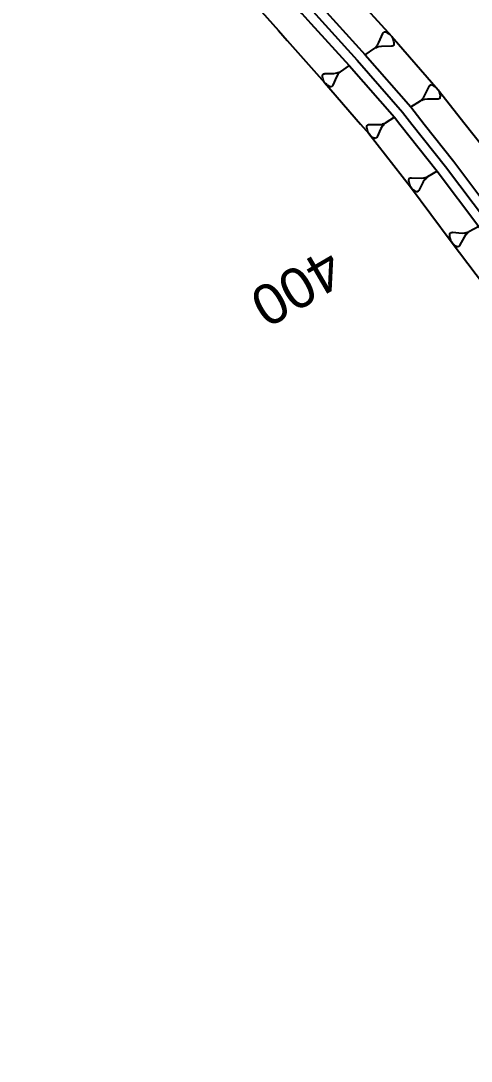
# Model space of a CAD drawing. Extents: x 386889 to 386983, y 803309 to 803473.
# Drawn here: x 386900 to 386927.9, y 803341.8 to 803406.4 of the extents above; entities that cross this region are included whole.
import ezdxf
from ezdxf.enums import TextEntityAlignment as Align

# ---------------------------------------------------------------- set-up
doc = ezdxf.new("R2010")
doc.units = 0
doc.layers.get('0').update_dxf_attribs({"linetype": 'CONTINUOUS'})
doc.styles.add('ARIAL', font='ARIAL.FON')

msp = doc.modelspace()

# ---------------------------------------------------------------- linework, layer by layer
at = {"color": 7}
for p, q in [((386922.2016, 803405.0547), (386922.4422, 803405.6174)), ((386922.4422, 803405.6174), (386922.4647, 803405.6576)), ((386922.4647, 803405.6576), (386922.5043, 803405.7095)), ((386922.5043, 803405.7095), (386922.5213, 803405.7211)), ((386922.5213, 803405.7211), (386922.567, 803405.7272)), ((386922.567, 803405.7272), (386922.5956, 803405.7218)), ((386922.5956, 803405.7218), (386922.6243, 803405.7163)), ((386922.6243, 803405.7163), (386922.6932, 803405.6884)), ((386922.6932, 803405.6884), (386922.7853, 803405.6263)), ((386922.7853, 803405.6263), (386922.8371, 803405.5868)), ((386922.8371, 803405.5868), (386922.9005, 803405.5302)), ((386922.9005, 803405.5302), (386922.9988, 803405.4225)), ((386922.9988, 803405.4225), (386923.0629, 803405.2915)), ((386921.9418, 803404.7034), (386921.9984, 803404.7668)), ((386921.9984, 803404.7668), (386922.055, 803404.8303)), ((386922.1014, 803404.7621), (386922.0216, 803404.7327)), ((386922.055, 803404.8303), (386922.1116, 803404.8937)), ((386922.1812, 803404.7914), (386922.1014, 803404.7621)), ((386922.1116, 803404.8937), (386922.2016, 803405.0547)), ((386922.364, 803404.816), (386922.1812, 803404.7914)), ((386922.9757, 803404.8332), (386922.364, 803404.816)), ((386923.0214, 803404.8394), (386922.9757, 803404.8332)), ((386923.0842, 803404.8571), (386923.0214, 803404.8394)), ((386923.0629, 803405.2915), (386923.0923, 803405.2118)), ((386923.1012, 803404.8687), (386923.0842, 803404.8571)), ((386923.0923, 803405.2118), (386923.11, 803405.149)), ((386923.1237, 803404.909), (386923.1012, 803404.8687)), ((386923.11, 803405.149), (386923.1339, 803405.0406)), ((386923.1292, 803404.9376), (386923.1237, 803404.909)), ((386923.1346, 803404.9663), (386923.1292, 803404.9376)), ((386923.1339, 803405.0406), (386923.1346, 803404.9663)), ((386921.3452, 803404.2975), (386921.9418, 803404.7034)), ((386922.0216, 803404.7327), (386921.9418, 803404.7034)), ((386920.353, 803403.6225), (386919.8032, 803403.2484)), ((386918.7042, 803403.0062), (386918.7092, 803403.0326)), ((386918.7048, 803402.9377), (386918.7042, 803403.0062)), ((386918.7268, 803402.8378), (386918.7048, 803402.9377)), ((386918.7092, 803403.0326), (386918.7142, 803403.059)), ((386918.7142, 803403.059), (386918.7349, 803403.0961)), ((386918.7432, 803402.78), (386918.7268, 803402.8378)), ((386918.7349, 803403.0961), (386918.7506, 803403.1068)), ((386918.7506, 803403.1068), (386918.8084, 803403.1231)), ((386918.8084, 803403.1231), (386918.8506, 803403.1288)), ((386918.8506, 803403.1288), (386919.4143, 803403.1446)), ((386919.5639, 803402.9247), (386919.3422, 803402.4062)), ((386919.4143, 803403.1446), (386919.5827, 803403.1673)), ((386919.6468, 803403.0731), (386919.5639, 803402.9247)), ((386919.5827, 803403.1673), (386919.6562, 803403.1943)), ((386919.6989, 803403.1315), (386919.6468, 803403.0731)), ((386919.6562, 803403.1943), (386919.7297, 803403.2214)), ((386919.7511, 803403.19), (386919.6989, 803403.1315)), ((386919.7297, 803403.2214), (386919.8032, 803403.2484)), ((386919.8032, 803403.2484), (386919.7511, 803403.19)), ((386918.7702, 803402.7065), (386918.7432, 803402.78)), ((386918.8293, 803402.5858), (386918.7702, 803402.7065)), ((386918.9198, 803402.4865), (386918.8293, 803402.5858)), ((386918.9783, 803402.4344), (386918.9198, 803402.4865)), ((386919.0261, 803402.398), (386918.9783, 803402.4344)), ((386919.1109, 803402.3408), (386919.0261, 803402.398)), ((386919.1744, 803402.315), (386919.1109, 803402.3408)), ((386919.2008, 803402.31), (386919.1744, 803402.315)), ((386919.2272, 803402.305), (386919.2008, 803402.31)), ((386919.2693, 803402.3107), (386919.2272, 803402.305)), ((386919.285, 803402.3214), (386919.2693, 803402.3107)), ((386919.3214, 803402.3691), (386919.285, 803402.3214)), ((386919.3422, 803402.4062), (386919.3214, 803402.3691)), ((386925.0559, 803401.7831), (386925.3157, 803402.3372)), ((386925.3157, 803402.3372), (386925.3396, 803402.3767)), ((386925.3396, 803402.3767), (386925.3809, 803402.4271)), ((386925.3809, 803402.4271), (386925.3984, 803402.4381)), ((386925.3984, 803402.4381), (386925.4442, 803402.4427)), ((386925.4442, 803402.4427), (386925.4727, 803402.4363)), ((386925.4727, 803402.4363), (386925.5011, 803402.4298)), ((386925.5011, 803402.4298), (386925.569, 803402.3995)), ((386925.569, 803402.3995), (386925.6589, 803402.3343)), ((386925.6589, 803402.3343), (386925.7093, 803402.293)), ((386925.7093, 803402.293), (386925.7708, 803402.2343)), ((386925.7708, 803402.2343), (386925.8652, 803402.1232)), ((386924.8429, 803401.5025), (386924.9016, 803401.5639)), ((386924.9016, 803401.5639), (386924.9604, 803401.6254)), ((386925.0264, 803401.5207), (386924.9457, 803401.4942)), ((386924.9604, 803401.6254), (386925.0559, 803401.7831)), ((386925.2099, 803401.539), (386925.0264, 803401.5207)), ((386925.8219, 803401.5351), (386925.2099, 803401.539)), ((386925.8678, 803401.5397), (386925.8219, 803401.5351)), ((386925.8652, 803402.1232), (386925.9248, 803401.9902)), ((386925.9311, 803401.5553), (386925.8678, 803401.5397)), ((386925.9248, 803401.9902), (386925.9514, 803401.9094)), ((386925.9485, 803401.5663), (386925.9311, 803401.5553)), ((386925.9724, 803401.6057), (386925.9485, 803401.5663)), ((386925.9514, 803401.9094), (386925.967, 803401.8461)), ((386925.967, 803401.8461), (386925.9871, 803401.7369)), ((386925.9788, 803401.6341), (386925.9724, 803401.6057)), ((386925.9853, 803401.6626), (386925.9788, 803401.6341)), ((386925.9871, 803401.7369), (386925.9853, 803401.6626)), ((386924.1738, 803401.0559), (386924.7841, 803401.441)), ((386924.7841, 803401.441), (386924.8429, 803401.5025)), ((386924.8649, 803401.4676), (386924.7841, 803401.441)), ((386924.9457, 803401.4942), (386924.8649, 803401.4676)), ((386923.159, 803400.4155), (386922.5843, 803400.0528)), ((386921.4513, 803399.7742), (386921.4531, 803399.8441)), ((386921.4703, 803399.6713), (386921.4513, 803399.7742)), ((386921.4531, 803399.8441), (386921.4591, 803399.8709)), ((386921.4591, 803399.8709), (386921.4652, 803399.8977)), ((386921.4652, 803399.8977), (386921.4877, 803399.9349)), ((386921.485, 803399.6117), (386921.4703, 803399.6713)), ((386921.51, 803399.5356), (386921.485, 803399.6117)), ((386921.4877, 803399.9349), (386921.5041, 803399.9452)), ((386921.5041, 803399.9452), (386921.5637, 803399.9599)), ((386921.5637, 803399.9599), (386921.6069, 803399.9642)), ((386921.6069, 803399.9642), (386922.1833, 803399.9605)), ((386922.3284, 803399.7306), (386922.0836, 803399.2088)), ((386922.1833, 803399.9605), (386922.3561, 803399.9777)), ((386922.4183, 803399.8792), (386922.3284, 803399.7306)), ((386922.3561, 803399.9777), (386922.4238, 803400)), ((386922.4736, 803399.9371), (386922.4183, 803399.8792)), ((386922.4238, 803400), (386922.4322, 803400.0028)), ((386922.4322, 803400.0028), (386922.5082, 803400.0278)), ((386922.5289, 803399.9949), (386922.4736, 803399.9371)), ((386922.5082, 803400.0278), (386922.5843, 803400.0528)), ((386922.5338, 803400), (386922.5289, 803399.9949)), ((386922.5843, 803400.0528), (386922.5338, 803400)), ((386921.5661, 803399.4103), (386921.51, 803399.5356)), ((386921.6551, 803399.3057), (386921.5661, 803399.4103)), ((386921.7129, 803399.2504), (386921.6551, 803399.3057)), ((386921.7604, 803399.2115), (386921.7129, 803399.2504)), ((386921.8451, 803399.1501), (386921.7604, 803399.2115)), ((386921.909, 803399.1216), (386921.8451, 803399.1501)), ((386921.9358, 803399.1155), (386921.909, 803399.1216)), ((386921.9626, 803399.1095), (386921.9358, 803399.1155)), ((386922.0058, 803399.1138), (386921.9626, 803399.1095)), ((386922.0222, 803399.1241), (386922.0058, 803399.1138)), ((386922.0611, 803399.1716), (386922.0222, 803399.1241)), ((386922.0836, 803399.2088), (386922.0611, 803399.1716)), ((386925.8159, 803397.0687), (386925.2195, 803396.7205)), ((386924.0593, 803396.4772), (386924.0636, 803396.5482)), ((386924.075, 803396.3721), (386924.0593, 803396.4772)), ((386924.0636, 803396.5482), (386924.0707, 803396.5752)), ((386924.0707, 803396.5752), (386924.0778, 803396.6022)), ((386924.0878, 803396.3111), (386924.075, 803396.3721)), ((386924.0778, 803396.6022), (386924.1019, 803396.6391)), ((386924.1019, 803396.6391), (386924.1189, 803396.6491)), ((386924.1189, 803396.6491), (386924.18, 803396.6619)), ((386924.18, 803396.6619), (386924.224, 803396.6647)), ((386924.224, 803396.6647), (386924.8091, 803396.6408)), ((386924.9484, 803396.4023), (386924.6816, 803395.881)), ((386924.8091, 803396.6408), (386924.9852, 803396.6522)), ((386925.0449, 803396.55), (386924.9484, 803396.4023)), ((386924.9852, 803396.6522), (386925.0633, 803396.675)), ((386925.1031, 803396.6068), (386925.0449, 803396.55)), ((386925.0633, 803396.675), (386925.1414, 803396.6977)), ((386925.1613, 803396.6637), (386925.1031, 803396.6068)), ((386925.1414, 803396.6977), (386925.2195, 803396.7205)), ((386925.2195, 803396.7205), (386925.1613, 803396.6637)), ((386924.1106, 803396.233), (386924.0878, 803396.3111)), ((386924.1632, 803396.1038), (386924.1106, 803396.233)), ((386924.2498, 803395.9944), (386924.1632, 803396.1038)), ((386924.3067, 803395.9362), (386924.2498, 803395.9944)), ((386924.3535, 803395.8951), (386924.3067, 803395.9362)), ((386924.4373, 803395.8298), (386924.3535, 803395.8951)), ((386924.5013, 803395.7985), (386924.4373, 803395.8298)), ((386924.5282, 803395.7915), (386924.5013, 803395.7985)), ((386924.5552, 803395.7844), (386924.5282, 803395.7915)), ((386924.5993, 803395.7872), (386924.5552, 803395.7844)), ((386924.6163, 803395.7972), (386924.5993, 803395.7872)), ((386924.6575, 803395.844), (386924.6163, 803395.7972)), ((386924.6816, 803395.881), (386924.6575, 803395.844)), ((386926.5867, 803393.0917), (386926.5935, 803393.1638)), ((386926.5935, 803393.1638), (386926.6016, 803393.191)), ((386926.6016, 803393.191), (386926.6098, 803393.2181)), ((386926.6098, 803393.2181), (386926.6356, 803393.2548)), ((386926.6356, 803393.2548), (386926.6533, 803393.2644)), ((386926.6533, 803393.2644), (386926.7158, 803393.2752)), ((386926.7158, 803393.2752), (386926.7607, 803393.2766)), ((386926.7607, 803393.2766), (386927.3546, 803393.2317)), ((386927.3546, 803393.2317), (386927.5341, 803393.2372)), ((386927.5911, 803393.1312), (386927.4878, 803392.9844)), ((386927.5341, 803393.2372), (386927.6142, 803393.2576)), ((386927.6523, 803393.1869), (386927.5911, 803393.1312)), ((386927.6142, 803393.2576), (386927.6944, 803393.278)), ((386927.7135, 803393.2426), (386927.6523, 803393.1869)), ((386927.6944, 803393.278), (386927.7746, 803393.2984)), ((386927.7746, 803393.2984), (386927.7135, 803393.2426)), ((386928.3931, 803393.6314), (386927.7746, 803393.2984)), ((386926.5989, 803392.9844), (386926.5867, 803393.0917)), ((386926.6098, 803392.9218), (386926.5989, 803392.9844)), ((386926.6302, 803392.8416), (386926.6098, 803392.9218)), ((386926.6791, 803392.7084), (386926.6302, 803392.8416)), ((386926.7634, 803392.5943), (386926.6791, 803392.7084)), ((386926.8191, 803392.5331), (386926.7634, 803392.5943)), ((386926.8653, 803392.4896), (386926.8191, 803392.5331)), ((386926.9482, 803392.4203), (386926.8653, 803392.4896)), ((386927.4878, 803392.9844), (386927.1983, 803392.4638)), ((386927.0121, 803392.3863), (386926.9482, 803392.4203)), ((386927.0393, 803392.3782), (386927.0121, 803392.3863)), ((386927.0665, 803392.37), (386927.0393, 803392.3782)), ((386927.1114, 803392.3714), (386927.0665, 803392.37)), ((386927.129, 803392.3809), (386927.1114, 803392.3714)), ((386927.1725, 803392.4271), (386927.129, 803392.3809)), ((386927.1983, 803392.4638), (386927.1725, 803392.4271))]:
    msp.add_line(p, q, dxfattribs=at)
at = {"color": 7, "linetype": 'CONTINUOUS'}
for points in [[(386900, 803429.4936), (386902.239, 803426.7331), (386905.4196, 803422.8628), (386908.6261, 803419.0112), (386911.8588, 803415.1785), (386915.1174, 803411.3647), (386918.4021, 803407.5697), (386918.9527, 803406.9383), (386921.3452, 803404.2975), (386924.1738, 803401.0559), (386925.01, 803400)], [(386900, 803428.5426), (386901.7528, 803426.3815), (386904.9334, 803422.5111), (386908.14, 803418.6596), (386911.3726, 803414.8269), (386914.6313, 803411.0131), (386917.916, 803407.2181), (386918.4665, 803406.5867), (386920.8491, 803403.96), (386923.6664, 803400.7357), (386924.2497, 803400)], [(386903.8596, 803427.9052), (386907.0401, 803424.0348), (386910.2467, 803420.1833), (386913.4794, 803416.3506), (386916.738, 803412.5367), (386920.0227, 803408.7417), (386920.5733, 803408.1104), (386922.9988, 803405.4225), (386925.8652, 803402.1232), (386927.5399, 803400)], [(386900, 803423.1559), (386902.3978, 803420.6773), (386905.6774, 803416.8787), (386909.146, 803413.2166), (386912.63, 803409.5658), (386915.9714, 803405.8117), (386916.5139, 803405.1746), (386918.8293, 803402.5858), (386921.0579, 803400)], [(386921.0579, 803400), (386921.5661, 803399.4103), (386924.1632, 803396.1038), (386926.6791, 803392.7084), (386929.2613, 803389.2993)], [(386924.2497, 803400), (386926.334, 803397.3712), (386928.9213, 803393.9158), (386931.4258, 803390.3703), (386933.8446, 803386.7351), (386936.1749, 803383.0109), (386938.414, 803379.1986), (386939.0043, 803378.151), (386940.5507, 803375.2962), (386942.56, 803371.2991), (386944.437, 803367.2113), (386946.172, 803363.0357), (386946.2764, 803362.7546), (386947.6554, 803358.758), (386948.5927, 803355.7657), (386949.029, 803354.2659), (386949.9671, 803349.3525), (386950.8497, 803344.4303), (386951.6767, 803339.499), (386953.3793, 803334.7089), (386954.9601, 803329.8992), (386956.4174, 803325.0696)], [(386925.01, 803400), (386926.8522, 803397.6737), (386929.4496, 803394.2003), (386931.9635, 803390.6364), (386934.3912, 803386.9825), (386936.7298, 803383.2393), (386938.9764, 803379.4077), (386939.5686, 803378.3549), (386941.1199, 803375.4858), (386943.1355, 803371.469), (386945.018, 803367.3612), (386946.7578, 803363.1655), (386946.8624, 803362.8831), (386948.2453, 803358.8676), (386949.185, 803355.8612), (386949.6214, 803354.3614), (386950.5595, 803349.448), (386951.442, 803344.5258), (386952.2691, 803339.5945), (386953.9717, 803334.8044), (386955.5524, 803329.9947), (386957.0098, 803325.1651)], [(386927.5399, 803400), (386928.5794, 803398.6821), (386931.2105, 803395.1485), (386933.7561, 803391.5233), (386936.2133, 803387.8071), (386938.5792, 803384.0007), (386940.851, 803380.1048), (386941.4496, 803379.0344), (386943.0174, 803376.1179), (386945.0537, 803372.0353), (386946.9546, 803367.861), (386948.7104, 803363.5983), (386948.816, 803363.3114), (386950.2117, 803359.2327), (386951.1595, 803356.1795), (386951.5959, 803354.6796), (386953.3211, 803349.8932), (386954.9909, 803345.0978), (386956.6051, 803340.2935)]]:
    msp.add_lwpolyline(points, dxfattribs=at)
at = {"color": 1, "linetype": 'CONTINUOUS'}
for points in [[(386900, 803427.5916), (386901.2667, 803426.0299), (386904.4472, 803422.1595), (386907.6538, 803418.308), (386910.8864, 803414.4753), (386914.1451, 803410.6615), (386917.4298, 803406.8664), (386917.9803, 803406.2351), (386920.353, 803403.6225), (386923.159, 803400.4155), (386923.4889, 803400)], [(386923.4889, 803400), (386925.8159, 803397.0687), (386928.3931, 803393.6314), (386930.888, 803390.1042), (386933.2979, 803386.4877), (386935.6201, 803382.7825), (386937.8516, 803378.9895), (386938.44, 803377.9471), (386939.9814, 803375.1066), (386941.9846, 803371.1292), (386943.8561, 803367.0613), (386945.5862, 803362.9059), (386945.6903, 803362.6262), (386947.0655, 803358.6485), (386948.0003, 803355.6703), (386948.4366, 803354.1704), (386949.3748, 803349.2571), (386950.2573, 803344.3348), (386951.0844, 803339.4036), (386952.7869, 803334.6135), (386954.3677, 803329.8037), (386955.8251, 803324.9741)]]:
    msp.add_lwpolyline(points, dxfattribs=at)

# ---------------------------------------------------------------- texts
at = {"color": 2, "style": 'ARIAL'}
msp.add_text('400', height=2.5, rotation=210.278, dxfattribs=at).set_placement((386920.2886, 803390.2231), align=Align.TOP_LEFT)

doc.saveas('drawing.dxf')
